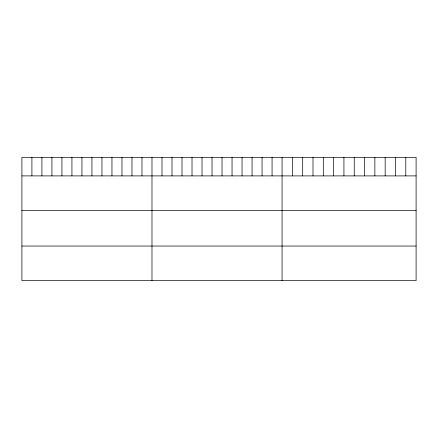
<?xml version="1.0" encoding="UTF-8"?>
<svg xmlns="http://www.w3.org/2000/svg" width="438" height="438" viewBox="0 0 438 438"><rect width="100%" height="100%" fill="white"/><g stroke="black" fill="none" stroke-linecap="round" stroke-linejoin="round"><path stroke-width="0.66" d="M416.1 175.895L416.1 280.599L21.9 280.599L21.9 157.401L416.1 157.401L416.1 175.895L21.9 175.895M21.9 210.448L416.1 210.448M21.9 246.046L416.1 246.046M405.791 157.401L405.791 175.895M395.481 157.401L395.481 175.895M385.172 157.401L385.172 175.895M374.862 157.401L374.862 175.895M364.553 157.401L364.553 175.895M354.243 157.401L354.243 175.895M343.929 157.401L343.929 175.895M333.619 157.401L333.619 175.895M323.31 157.401L323.31 175.895M313 157.401L313 175.895M302.691 157.401L302.691 175.895M292.381 157.401L292.381 175.895M282.072 157.401L282.072 280.599M272.064 157.401L272.064 175.895M262.061 157.401L262.061 175.895M252.053 157.401L252.053 175.895M242.044 157.401L242.044 175.895M232.041 157.401L232.041 175.895M222.033 157.401L222.033 175.895M212.025 157.401L212.025 175.895M202.017 157.401L202.017 175.895M192.014 157.401L192.014 175.895M182.005 157.401L182.005 175.895M171.997 157.401L171.997 175.895M161.994 157.401L161.994 175.895M151.986 157.401L151.986 280.599M141.978 157.401L141.978 175.895M131.975 157.401L131.975 175.895M121.967 157.401L121.967 175.895M111.958 157.401L111.958 175.895M101.955 157.401L101.955 175.895M91.947 157.401L91.947 175.895M81.939 157.401L81.939 175.895M71.931 157.401L71.931 175.895M61.928 157.401L61.928 175.895M51.919 157.401L51.919 175.895M41.911 157.401L41.911 175.895M31.908 157.401L31.908 175.895"/></g></svg>
